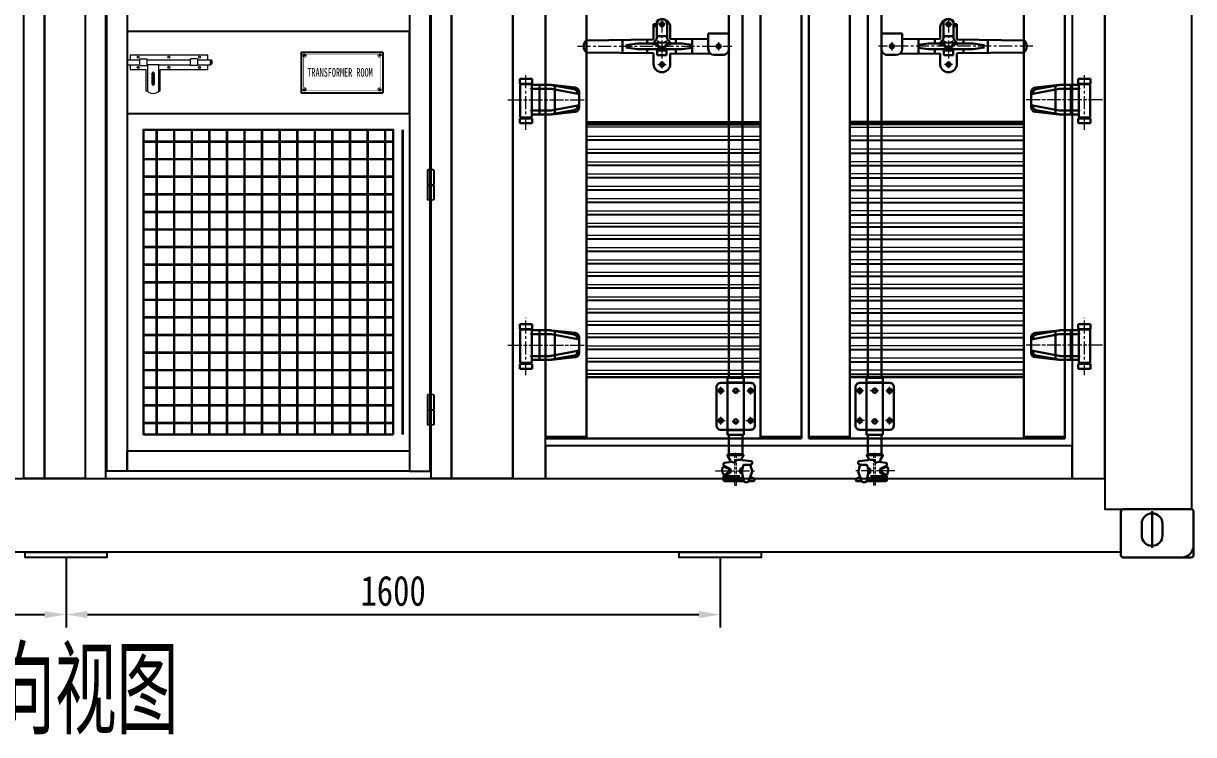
# Model space of a CAD drawing. Header units: millimetres. Extents: x 0 to 87554, y -20854 to 20404.
# Drawn here: x 10205 to 13067, y 13084 to 14823 of the extents above; entities that cross this region are included whole.
import ezdxf

# ---------------------------------------------------------------- set-up
doc = ezdxf.new("R2010")
doc.units = ezdxf.units.MM
for name, pattern in [('CENTER', [50.8, 31.75, -6.35, 6.35, -6.35]), ('G', [2, 1.25, -0.25, 0.25, -0.25]), ('HIDDEN', [9.525, 6.35, -3.175])]:
    doc.linetypes.add(name, pattern=pattern)
doc.layers.get('0').update_dxf_attribs({"lineweight": 15})
doc.layers.get('Defpoints').update_dxf_attribs({"lineweight": 15})
for name, color, linetype in [('01', 7, 'Continuous'), ('02___PRT_ALL_AXES', 7, 'Continuous'), ('03C', 3, 'Continuous'), ('05', 4, 'G'), ('08', 1, 'Continuous')]:
    doc.layers.add(name, color=color, linetype=linetype)
for name, color, linetype, lineweight in [('AM_0', 7, 'Continuous', 30), ('AM_3', 6, 'HIDDEN', 15), ('AM_5', 3, 'Continuous', 15), ('AM_7', 4, 'CENTER', 15), ('THICK', 7, 'Continuous', 0), ('主体经', 7, 'Continuous', 60)]:
    doc.layers.add(name, color=color, linetype=linetype, lineweight=lineweight)
doc.styles.add('FSDBHZ', font='TXT.SHX', dxfattribs={"width": 0.707, "bigfont": 'HZFS.SHX'})
doc.styles.add('GB', font='gbenor.shx', dxfattribs={"bigfont": 'gbcbig.shx'})
doc.styles.add('仿宋', font='', dxfattribs={"width": 0.8})
doc.styles.get('仿宋').set_extended_font_data('仿宋_gb2312')
doc.dimstyles.new('12倍', dxfattribs={"dimscale": 21, "dimtxt": 3.5, "dimasz": 2.5, "dimexe": 1.5, "dimexo": 0, "dimgap": 1, "dimtad": 1, "dimtoh": 1, "dimdsep": 46, "dimtxsty": '仿宋', "dimcen": 2.5, "dimdle": 5, "dimclrd": 4, "dimclre": 4, "dimclrt": 3, "dimadec": 0, "dimazin": 0, "dimtfac": 1, "dimtmove": 0, "dimatfit": 3, "dimfxl": 1, "dimtolj": 1, "dimarcsym": 0})

# ---------------------------------------------------------------- blocks, each defined once
blk = doc.blocks.new('YU56UI67U56Y54TG')
at = {"layer": '01'}
for p, q in [((14504.3, -10294.9), (14704.3, -10294.9)), ((14504.3, -10294.9), (14504.3, -10394.9)), ((14704.3, -10294.9), (14704.3, -10394.9)), ((14504.3, -10394.9), (14704.3, -10394.9))]:
    blk.add_line(p, q, dxfattribs=at)
at = {"layer": '01', "const_width": 1.5}
for points in [[(14510.3, -10308.4, 0.414214), (14517.8, -10300.9, 0.414214)], [(14690.8, -10300.9, 0.414214), (14698.3, -10308.4, 0.414214)], [(14517.8, -10388.9, 0.414214), (14510.3, -10381.4, 0.414214)], [(14698.3, -10381.4, 0.414214), (14690.8, -10388.9, 0.414214)]]:
    blk.add_lwpolyline(points, format="xyb", dxfattribs=at)
for points in [[(14517, -10300.9), (14691.5, -10300.9)], [(14510.3, -10307.6), (14510.3, -10382.1)], [(14698.3, -10307.6), (14698.3, -10382.1)], [(14517.1, -10388.9), (14691.4, -10388.9)]]:
    blk.add_lwpolyline(points, dxfattribs=at)
at = {"layer": '01'}
for centre in [(14511.8, -10302.4), (14696.8, -10302.4), (14511.8, -10387.4), (14696.8, -10387.4)]:
    blk.add_circle(centre, 1.65, dxfattribs=at)
at = {"layer": '03C', "color": 1}
blk.add_line((14509.5, -10305.2), (14508.6, -10306.3), dxfattribs=at)
at = {"layer": '05'}
for p, q in [((14515.4, -10302.4), (14508.1, -10302.4)), ((14511.8, -10299.4), (14511.8, -10305.4)), ((14700.4, -10302.4), (14693.1, -10302.4)), ((14696.8, -10299.4), (14696.8, -10305.4)), ((14515.4, -10387.4), (14508.1, -10387.4)), ((14511.8, -10384.4), (14511.8, -10390.4)), ((14700.4, -10387.4), (14693.1, -10387.4)), ((14696.8, -10384.4), (14696.8, -10390.4))]:
    blk.add_line(p, q, dxfattribs=at)
at = {"layer": '08', "color": 1, "insert": (14519.3, -10344.9), "char_height": 21, "attachment_point": 4, "style": 'FSDBHZ'}
blk.add_mtext('{\\fSimHei|b0|i0|c134|p49;\\W0.7;TRANSFORMER ROOM}', dxfattribs=at)
blk = doc.blocks.new('A$C17965E73')
at = {"color": 7, "linetype": 'Continuous'}
for p, q in [((-7, 37.5), (-8, 36.5)), ((-8, 36.5), (8, 36.5)), ((-8, 1), (-8, 36.5)), ((-7, 37.5), (7, 37.5)), ((7, 37.5), (8, 36.5)), ((8, 1), (-8, 1)), ((-8, 1), (-7, 0)), ((-7, 0), (-8, -1)), ((-7, 0), (7, 0)), ((8, 1), (7, 0)), ((7, 0), (8, -1)), ((8, -1), (-8, -1)), ((-8, -36.5), (-8, -1)), ((-8, -36.5), (8, -36.5)), ((-7, -37.5), (-8, -36.5)), ((-7, -37.5), (7, -37.5)), ((7, -37.5), (8, -36.5))]:
    blk.add_line(p, q, dxfattribs=at)
at = {"layer": '02___PRT_ALL_AXES', "color": 7, "linetype": 'Continuous'}
for p, q in [((-8, 36.5), (-8, 1)), ((8, 36.5), (8, 1)), ((-8, -1), (-8, -36.5)), ((8, -1), (8, -36.5))]:
    blk.add_line(p, q, dxfattribs=at)
blk = doc.blocks.new('*D137')
at = {"color": 4, "linetype": 'Continuous', "lineweight": -2, "transparency": 16777216}
for p, q in [((8709.4, 13516.9), (8709.4, 13345.8)), ((10309.4, 13516.9), (10309.4, 13345.8)), ((8761.9, 13377.3), (10256.9, 13377.3))]:
    blk.add_line(p, q, dxfattribs=at)
at = {"color": 4, "lineweight": -3, "transparency": 16777216}
for points in [[(8761.9, 13386), (8761.9, 13368.5), (8709.4, 13377.3)], [(10256.9, 13386), (10256.9, 13368.5), (10309.4, 13377.3)]]:
    blk.add_solid(points, dxfattribs=at)
at = {"layer": 'Defpoints', "color": 0, "lineweight": -3, "transparency": 16777216}
for p in [(8709.4, 13516.9), (10309.4, 13516.9), (10309.4, 13377.3)]:
    blk.add_point(p, dxfattribs=at)
at = {"color": 3, "lineweight": -3, "transparency": 16777216, "insert": (9509.4, 13435), "char_height": 73.5, "attachment_point": 5, "style": '仿宋'}
blk.add_mtext('\\A1;1600', dxfattribs=at)
blk = doc.blocks.new('*D138')
at = {"color": 4, "linetype": 'Continuous', "lineweight": -2, "transparency": 16777216}
for p, q in [((10309.4, 13516.9), (10309.4, 13345.8)), ((11909.4, 13516.9), (11909.4, 13345.8)), ((10361.9, 13377.3), (11856.9, 13377.3))]:
    blk.add_line(p, q, dxfattribs=at)
at = {"color": 4, "lineweight": -3, "transparency": 16777216}
for points in [[(10361.9, 13386), (10361.9, 13368.5), (10309.4, 13377.3)], [(11856.9, 13386), (11856.9, 13368.5), (11909.4, 13377.3)]]:
    blk.add_solid(points, dxfattribs=at)
at = {"layer": 'Defpoints', "color": 0, "lineweight": -3, "transparency": 16777216}
for p in [(10309.4, 13516.9), (11909.4, 13516.9), (11909.4, 13377.3)]:
    blk.add_point(p, dxfattribs=at)
at = {"color": 3, "lineweight": -3, "transparency": 16777216, "insert": (11109.4, 13435), "char_height": 73.5, "attachment_point": 5, "style": '仿宋'}
blk.add_mtext('\\A1;1600', dxfattribs=at)
blk = doc.blocks.new('A$Ce09861e0')
at = {"layer": 'AM_0'}
for p, q in [((29.1, 124.3), (59.1, 124.3)), ((29.1, 124.3), (29.1, 112.3)), ((59.1, 124.3), (59.1, 112.3)), ((29.1, 112.3), (59.1, 112.3)), ((29.1, 111.3), (59.1, 111.3)), ((30.1, 110.3), (30.1, 31.3)), ((56.8, 100.3), (102.7, 100.3)), ((58.1, 110.3), (58.1, 31.3)), ((58.2, 48.2), (58.2, 99)), ((59.6, 109.6), (104.3, 109.6)), ((77.6, 38.1), (77.6, 109.2)), ((170.7, 88), (106.1, 100)), ((164.2, 103.3), (106.2, 109.5)), ((162.3, 99), (106.9, 109.3)), ((114.5, 39.5), (114.5, 107.5)), ((169.9, 88.2), (169.9, 89.9)), ((174.5, 55.3), (174.5, 91.8)), ((170.7, 59.1), (106.1, 47.1)), ((169.9, 57.2), (169.9, 59)), ((29.1, 30.3), (59.1, 30.3)), ((29.1, 29.3), (59.1, 29.3)), ((56.8, 46.8), (102.7, 46.8)), ((59.6, 37.6), (103.6, 37.6)), ((164.2, 43.9), (106.2, 37.7)), ((162.3, 48.2), (106.9, 37.9)), ((29.1, 27.8), (59.1, 27.8)), ((29.1, 15.8), (29.1, 27.8)), ((29.1, 15.8), (59.1, 15.8)), ((59.1, 15.8), (59.1, 27.8))]:
    blk.add_line(p, q, dxfattribs=at)
for centre, radius, start, end in [((31.1, 110.3), 1, 90, 180), ((56.8, 99), 1.38, 90, 180), ((57.1, 110.3), 1, 0, 90), ((59.6, 111), 1.38, 180, 270), ((59.6, 99), 1.38, 90, 180), ((102.7, 81.9), 18.5, 79.4792, 90), ((103.6, 91.1), 18.5, 79.4792, 90), ((104.3, 91.1), 18.5, 83.9115, 90), ((160.7, 89.9), 9.23, 0, 79.4792), ((163, 91.8), 11.5, 0, 83.9115), ((169.9, 83.5), 4.62, 0, 79.4792), ((160.7, 57.2), 9.23, 280.5208, 0), ((169.9, 63.7), 4.62, 280.5208, 0), ((31.1, 31.3), 1, 180, 270), ((56.8, 48.2), 1.38, 180, 270), ((57.1, 31.3), 1, 270, 0), ((59.6, 48.2), 1.38, 180, 270), ((59.6, 36.2), 1.38, 90, 180), ((102.7, 65.3), 18.5, 270, 280.5208), ((103.6, 56), 18.5, 270, 280.5208), ((104.3, 56), 18.5, 270, 276.0885), ((163, 55.3), 11.5, 276.0885, 0)]:
    blk.add_arc(centre, radius, start, end, dxfattribs=at)
at = {"layer": 'AM_7'}
for p, q in [((44.1, 0), (44.1, 140.2)), ((0, 73.6), (189.4, 73.6)), ((2.3, 73.6), (191.7, 73.6))]:
    blk.add_line(p, q, dxfattribs=at)
blk = doc.blocks.new('d5y77ju')
at = {"color": 7, "linetype": 'Continuous'}
for p, q in [((361.6, -1013.7), (-64.4, -1013.7)), ((579.6, -1013.7), (1005.6, -1013.7)), ((-64.4, -1035.7), (361.6, -1035.7)), ((361.6, -1044.4), (-64.4, -1044.4)), ((361.6, -1046), (-64.4, -1046)), ((1005.6, -1035.7), (579.6, -1035.7)), ((579.6, -1044.4), (1005.6, -1044.4)), ((579.6, -1046), (1005.6, -1046)), ((-64.4, -1067.2), (361.6, -1067.2)), ((361.6, -1076), (-64.4, -1076)), ((361.6, -1077.5), (-64.4, -1077.5)), ((1005.6, -1067.2), (579.6, -1067.2)), ((579.6, -1076), (1005.6, -1076)), ((579.6, -1077.5), (1005.6, -1077.5)), ((-64.4, -1098), (361.6, -1098)), ((361.6, -1106.7), (-64.4, -1106.7)), ((361.6, -1108.3), (-64.4, -1108.3)), ((1005.6, -1098), (579.6, -1098)), ((579.6, -1106.7), (1005.6, -1106.7)), ((579.6, -1108.3), (1005.6, -1108.3)), ((-64.4, -1128), (361.6, -1128)), ((361.6, -1136.7), (-64.4, -1136.7)), ((361.6, -1138.3), (-64.4, -1138.3)), ((1005.6, -1128), (579.6, -1128)), ((579.6, -1136.7), (1005.6, -1136.7)), ((579.6, -1138.3), (1005.6, -1138.3)), ((-64.4, -1158), (361.6, -1158)), ((361.6, -1166.7), (-64.4, -1166.7)), ((361.6, -1168.3), (-64.4, -1168.3)), ((1005.6, -1158), (579.6, -1158)), ((579.6, -1166.7), (1005.6, -1166.7)), ((579.6, -1168.3), (1005.6, -1168.3)), ((-64.4, -1188), (361.6, -1188)), ((361.6, -1196.7), (-64.4, -1196.7)), ((361.6, -1198.3), (-64.4, -1198.3)), ((1005.6, -1188), (579.6, -1188)), ((579.6, -1196.7), (1005.6, -1196.7)), ((579.6, -1198.3), (1005.6, -1198.3)), ((-64.4, -1218), (361.6, -1218)), ((361.6, -1226.7), (-64.4, -1226.7)), ((361.6, -1228.3), (-64.4, -1228.3)), ((1005.6, -1218), (579.6, -1218)), ((579.6, -1226.7), (1005.6, -1226.7)), ((579.6, -1228.3), (1005.6, -1228.3)), ((-64.4, -1248), (361.6, -1248)), ((361.6, -1256.7), (-64.4, -1256.7)), ((361.6, -1258.3), (-64.4, -1258.3)), ((1005.6, -1248), (579.6, -1248)), ((579.6, -1256.7), (1005.6, -1256.7)), ((579.6, -1258.3), (1005.6, -1258.3)), ((-64.4, -1278), (361.6, -1278)), ((361.6, -1286.7), (-64.4, -1286.7)), ((1005.6, -1278), (579.6, -1278)), ((579.6, -1286.7), (1005.6, -1286.7)), ((361.6, -1288.3), (-64.4, -1288.3)), ((-64.4, -1308), (361.6, -1308)), ((579.6, -1288.3), (1005.6, -1288.3)), ((1005.6, -1308), (579.6, -1308)), ((361.6, -1316.7), (-64.4, -1316.7)), ((361.6, -1318.3), (-64.4, -1318.3)), ((-64.4, -1338), (361.6, -1338)), ((579.6, -1316.7), (1005.6, -1316.7)), ((579.6, -1318.3), (1005.6, -1318.3)), ((1005.6, -1338), (579.6, -1338)), ((361.6, -1346.7), (-64.4, -1346.7)), ((361.6, -1348.3), (-64.4, -1348.3)), ((-64.4, -1368), (361.6, -1368)), ((579.6, -1346.7), (1005.6, -1346.7)), ((579.6, -1348.3), (1005.6, -1348.3)), ((1005.6, -1368), (579.6, -1368)), ((361.6, -1376.7), (-64.4, -1376.7)), ((361.6, -1378.3), (-64.4, -1378.3)), ((-64.4, -1398), (361.6, -1398)), ((579.6, -1376.7), (1005.6, -1376.7)), ((579.6, -1378.3), (1005.6, -1378.3)), ((1005.6, -1398), (579.6, -1398)), ((361.6, -1406.7), (-64.4, -1406.7)), ((361.6, -1408.3), (-64.4, -1408.3)), ((-64.4, -1428), (361.6, -1428)), ((579.6, -1406.7), (1005.6, -1406.7)), ((579.6, -1408.3), (1005.6, -1408.3)), ((1005.6, -1428), (579.6, -1428)), ((361.6, -1436.7), (-64.4, -1436.7)), ((361.6, -1438.3), (-64.4, -1438.3)), ((-64.4, -1458), (361.6, -1458)), ((579.6, -1436.7), (1005.6, -1436.7)), ((579.6, -1438.3), (1005.6, -1438.3)), ((1005.6, -1458), (579.6, -1458)), ((361.6, -1466.7), (-64.4, -1466.7)), ((361.6, -1468.3), (-64.4, -1468.3)), ((-64.4, -1488), (361.6, -1488)), ((579.6, -1466.7), (1005.6, -1466.7)), ((579.6, -1468.3), (1005.6, -1468.3)), ((1005.6, -1488), (579.6, -1488)), ((361.6, -1496.7), (-64.4, -1496.7)), ((361.6, -1498.3), (-64.4, -1498.3)), ((579.6, -1496.7), (1005.6, -1496.7)), ((579.6, -1498.3), (1005.6, -1498.3)), ((-64.4, -1518), (361.6, -1518)), ((361.6, -1526.7), (-64.4, -1526.7)), ((361.6, -1528.3), (-64.4, -1528.3)), ((1005.6, -1518), (579.6, -1518)), ((579.6, -1526.7), (1005.6, -1526.7)), ((579.6, -1528.3), (1005.6, -1528.3)), ((-64.4, -1548), (361.6, -1548)), ((361.6, -1556.7), (-64.4, -1556.7)), ((361.6, -1558.3), (-64.4, -1558.3)), ((1005.6, -1548), (579.6, -1548)), ((579.6, -1556.7), (1005.6, -1556.7)), ((579.6, -1558.3), (1005.6, -1558.3)), ((-64.4, -1578), (361.6, -1578)), ((361.6, -1586.7), (-64.4, -1586.7)), ((361.6, -1588.3), (-64.4, -1588.3)), ((1005.6, -1578), (579.6, -1578)), ((579.6, -1586.7), (1005.6, -1586.7)), ((579.6, -1588.3), (1005.6, -1588.3)), ((-64.4, -1608), (361.6, -1608)), ((361.6, -1616.7), (-64.4, -1616.7)), ((361.6, -1618.3), (-64.4, -1618.3)), ((1005.6, -1608), (579.6, -1608)), ((579.6, -1616.7), (1005.6, -1616.7)), ((579.6, -1618.3), (1005.6, -1618.3))]:
    blk.add_line(p, q, dxfattribs=at)
at = {"layer": 'AM_0'}
for p, q in [((99.7, -761.5), (99.7, -799)), ((99.7, -761.5), (107.7, -761.5)), ((99.7, -766.5), (107.7, -766.5)), ((107.7, -753.6), (107.7, -797.7)), ((132.7, -758.3), (132.7, -797.7)), ((140.7, -766.3), (140.7, -798.4)), ((800.5, -766.3), (800.5, -798.4)), ((808.5, -758.3), (808.5, -797.7)), ((833.5, -753.6), (833.5, -797.7)), ((841.5, -761.5), (833.5, -761.5)), ((841.5, -766.5), (833.5, -766.5)), ((841.5, -761.5), (841.5, -799)), ((-64.5, -801.2), (99.7, -799)), ((23.8, -800.8), (23.8, -830.8)), ((83.8, -800.8), (83.8, -809)), ((107.7, -797.7), (97.1, -810.8)), ((108.8, -790.8), (131.6, -790.8)), ((132.7, -797.7), (143.2, -810.8)), ((140.7, -798.4), (233.3, -797.2)), ((153.8, -800.8), (153.8, -809)), ((193.8, -800.8), (193.8, -830.8)), ((233.3, -784.8), (284.3, -784.8)), ((233.3, -784.8), (233.3, -821.8)), ((707.9, -784.8), (656.9, -784.8)), ((707.9, -784.8), (707.9, -821.8)), ((800.5, -798.4), (707.9, -797.2)), ((747.4, -800.8), (747.4, -830.8)), ((787.4, -800.8), (787.4, -809)), ((808.5, -797.7), (798, -810.8)), ((832.4, -790.8), (809.6, -790.8)), ((833.5, -797.7), (844.1, -810.8)), ((1005.7, -801.2), (841.5, -799)), ((857.4, -800.8), (857.4, -809)), ((917.4, -800.8), (917.4, -830.8)), ((60.1, -809), (31.7, -812.6)), ((60.1, -822.6), (31.7, -819)), ((60.1, -809), (107.7, -809)), ((60.1, -822.6), (108.8, -822.6)), ((83.8, -822.6), (83.8, -830.8)), ((108.8, -820.8), (131.6, -820.8)), ((108.8, -820.8), (108.8, -837.1)), ((108.8, -825.8), (131.6, -825.8)), ((131.6, -820.8), (131.6, -837.1)), ((131.6, -822.6), (169.7, -822.6)), ((132.7, -809), (169.7, -809)), ((153.8, -822.6), (153.8, -830.8)), ((169.7, -809), (193.6, -811.8)), ((169.7, -822.6), (193.6, -819.8)), ((771.5, -809), (747.6, -811.8)), ((771.5, -822.6), (747.6, -819.8)), ((808.5, -809), (771.5, -809)), ((809.6, -822.6), (771.5, -822.6)), ((787.4, -822.6), (787.4, -830.8)), ((832.4, -820.8), (809.6, -820.8)), ((809.6, -820.8), (809.6, -837.1)), ((832.4, -825.8), (809.6, -825.8)), ((832.4, -820.8), (832.4, -837.1)), ((881.1, -822.6), (832.4, -822.6)), ((881.1, -809), (833.5, -809)), ((857.4, -822.6), (857.4, -830.8)), ((881.1, -809), (909.5, -812.6)), ((881.1, -822.6), (909.5, -819)), ((-64.5, -830.8), (99.7, -832.6)), ((99.7, -858.7), (99.7, -832.6)), ((108.8, -837.1), (131.6, -837.1)), ((140.7, -858.7), (140.7, -833.1)), ((140.7, -833.1), (239.8, -834.2)), ((248.3, -836.8), (269.3, -836.8)), ((692.9, -836.8), (671.9, -836.8)), ((800.5, -833.1), (701.4, -834.2)), ((800.5, -858.7), (800.5, -833.1)), ((832.4, -837.1), (809.6, -837.1)), ((1005.7, -830.8), (841.5, -832.6)), ((841.5, -858.7), (841.5, -832.6)), ((280.6, -1626.5), (320.6, -1626.5)), ((280.6, -1637.5), (280.6, -1626.5)), ((320.6, -1637.5), (320.6, -1626.5)), ((660.6, -1626.5), (620.6, -1626.5)), ((620.6, -1637.5), (620.6, -1626.5)), ((660.6, -1637.5), (660.6, -1626.5)), ((253.6, -1743.3), (253.6, -1649)), ((263.6, -1639), (337.6, -1639)), ((280.6, -1637.5), (320.6, -1637.5)), ((280.6, -1753.3), (280.6, -1639)), ((283.6, -1639), (283.6, -1637.5)), ((317.6, -1639), (317.6, -1637.5)), ((320.6, -1753.3), (320.6, -1639)), ((347.6, -1743.3), (347.6, -1649)), ((593.6, -1743.3), (593.6, -1649)), ((677.6, -1639), (603.6, -1639)), ((660.6, -1637.5), (620.6, -1637.5)), ((620.6, -1753.3), (620.6, -1639)), ((623.6, -1639), (623.6, -1637.5)), ((657.6, -1639), (657.6, -1637.5)), ((660.6, -1753.3), (660.6, -1639)), ((687.6, -1743.3), (687.6, -1649)), ((263.6, -1753.3), (337.6, -1753.3)), ((280.6, -1754.8), (320.6, -1754.8)), ((280.6, -1765.8), (280.6, -1754.8)), ((280.6, -1765.8), (320.6, -1765.8)), ((283.6, -1754.8), (283.6, -1753.3)), ((283.6, -1812.8), (283.6, -1765.8)), ((317.6, -1754.8), (317.6, -1753.3)), ((317.6, -1812.8), (317.6, -1765.8)), ((320.6, -1765.8), (320.6, -1754.8)), ((677.6, -1753.3), (603.6, -1753.3)), ((660.6, -1754.8), (620.6, -1754.8)), ((620.6, -1765.8), (620.6, -1754.8)), ((660.6, -1765.8), (620.6, -1765.8)), ((623.6, -1754.8), (623.6, -1753.3)), ((623.6, -1812.8), (623.6, -1765.8)), ((657.6, -1754.8), (657.6, -1753.3)), ((657.6, -1812.8), (657.6, -1765.8)), ((660.6, -1765.8), (660.6, -1754.8)), ((287.2, -1827.9), (281.2, -1818.3)), ((284.5, -1812.8), (282.2, -1814.2)), ((283.5, -1812.8), (317.5, -1812.8)), ((283.8, -1815.8), (317.2, -1815.8)), ((296.8, -1833.7), (289.5, -1831.8)), ((300.5, -1830.8), (300.5, -1829.8)), ((303.5, -1826.8), (312.8, -1826.8)), ((319.1, -1818.5), (315.4, -1822.5)), ((318.4, -1813.9), (316.5, -1812.8)), ((338.4, -1830.4), (317.2, -1827.5)), ((602.7, -1830.4), (624, -1827.5)), ((622.1, -1818.5), (625.8, -1822.5)), ((622.8, -1813.9), (624.6, -1812.8)), ((657.6, -1812.8), (623.6, -1812.8)), ((657.4, -1815.8), (624, -1815.8)), ((637.6, -1826.8), (628.4, -1826.8)), ((640.6, -1830.8), (640.6, -1829.8)), ((644.4, -1833.7), (651.6, -1831.8)), ((654, -1827.9), (660, -1818.3)), ((656.6, -1812.8), (659, -1814.2)), ((269.5, -1861.2), (267.4, -1851)), ((267.6, -1849.6), (269.4, -1844.8)), ((270.5, -1838.9), (270.5, -1837.3)), ((271.3, -1844), (282.3, -1847.9)), ((285.8, -1847.9), (272.3, -1841.6)), ((285.8, -1859.6), (272.3, -1865.9)), ((285.1, -1832.5), (273.1, -1834.4)), ((273.9, -1863.3), (283.1, -1858.1)), ((284.7, -1850.9), (284.7, -1855.7)), ((287.5, -1850.7), (287.5, -1856.9)), ((311.5, -1856.8), (311.5, -1850.8)), ((317.8, -1846.2), (313.4, -1848)), ((313.4, -1859.5), (317, -1861)), ((318.6, -1841.3), (316.7, -1852.6)), ((320.6, -1879.3), (316.8, -1859.9)), ((321.6, -1838.8), (333.8, -1838.8)), ((340.4, -1857.8), (331.8, -1879.9)), ((339.2, -1837.5), (336.1, -1838.8)), ((336.7, -1840.9), (340.6, -1854.6)), ((341, -1834.7), (341, -1833.4)), ((600.1, -1834.7), (600.1, -1833.4)), ((604.5, -1840.9), (600.6, -1854.6)), ((600.8, -1857.8), (609.4, -1879.9)), ((602, -1837.5), (605.1, -1838.8)), ((619.6, -1838.8), (607.4, -1838.8)), ((620.6, -1879.3), (624.4, -1859.9)), ((622.6, -1841.3), (624.5, -1852.6)), ((623.4, -1846.2), (627.8, -1848)), ((627.8, -1859.5), (624.2, -1861)), ((629.6, -1856.8), (629.6, -1850.8)), ((653.6, -1850.7), (653.6, -1856.9)), ((655.4, -1847.9), (668.9, -1841.6)), ((655.4, -1859.6), (668.9, -1865.9)), ((656.1, -1832.5), (668.1, -1834.4)), ((656.5, -1850.9), (656.5, -1855.7)), ((667.3, -1863.3), (658, -1858.1)), ((669.9, -1844), (658.9, -1847.9)), ((670.6, -1838.9), (670.6, -1837.3)), ((671.7, -1861.2), (673.8, -1851)), ((673.6, -1849.6), (671.8, -1844.8)), ((270.5, -1876.2), (270.5, -1868.7)), ((276.2, -1870.7), (271.8, -1867.9)), ((276.5, -1875.6), (272.4, -1877.7)), ((272.6, -1867.3), (310.5, -1867.3)), ((273.1, -1879.2), (320.5, -1879.2)), ((277.7, -1870.5), (302.6, -1870.5)), ((277.7, -1876), (302.6, -1876)), ((304.3, -1876), (310.1, -1877.9)), ((304.5, -1870.5), (310.9, -1868.4)), ((323.5, -1881.8), (329, -1881.8)), ((332.1, -1879.2), (343.5, -1879.2)), ((336.1, -1868.9), (344.7, -1872.4)), ((346.5, -1876.2), (346.5, -1875.2)), ((594.6, -1876.2), (594.6, -1875.2)), ((605.1, -1868.9), (596.5, -1872.4)), ((609.1, -1879.2), (597.6, -1879.2)), ((617.7, -1881.8), (612.2, -1881.8)), ((668.1, -1879.2), (620.7, -1879.2)), ((636.7, -1870.5), (630.3, -1868.4)), ((668.6, -1867.3), (630.7, -1867.3)), ((636.9, -1876), (631.1, -1877.9)), ((663.5, -1870.5), (638.6, -1870.5)), ((663.5, -1876), (638.6, -1876)), ((664.7, -1875.6), (668.8, -1877.7)), ((664.9, -1870.7), (669.4, -1867.9)), ((670.6, -1876.2), (670.6, -1868.7))]:
    blk.add_line(p, q, dxfattribs=at)
for points in [[(-64.4, -1770.8), (-164.4, -1770.8), (-164.4, 548.2), (-64.4, 548.2)], [(461.6, -1770.8), (361.6, -1770.8), (361.6, 548.2), (461.6, 548.2)], [(479.6, -1770.8), (579.6, -1770.8), (579.6, 548.2), (479.6, 548.2)], [(1005.6, -1770.8), (1105.6, -1770.8), (1105.6, 548.2), (1005.6, 548.2)], [(283.6, 411.6), (317.6, 411.6), (317.6, -1626.5), (283.6, -1626.5)], [(657.6, 411.6), (623.6, 411.6), (623.6, -1626.5), (657.6, -1626.5)], [(361.6, -1624.8), (-64.4, -1624.8), (-64.4, -1774.8), (361.6, -1774.8)], [(579.6, -1624.8), (1005.6, -1624.8), (1005.6, -1774.8), (579.6, -1774.8)], [(-64.4, -1774.8), (-164.4, -1774.8), (-164.4, -1770.8), (-64.4, -1770.8)], [(461.6, -1774.8), (361.6, -1774.8), (361.6, -1770.8), (461.6, -1770.8)], [(461.6, -1774.8), (361.6, -1774.8), (361.6, -1770.8), (461.6, -1770.8)], [(479.6, -1774.8), (579.6, -1774.8), (579.6, -1770.8), (479.6, -1770.8)], [(479.6, -1774.8), (579.6, -1774.8), (579.6, -1770.8), (479.6, -1770.8)], [(1005.6, -1774.8), (1105.6, -1774.8), (1105.6, -1770.8), (1005.6, -1770.8)]]:
    blk.add_lwpolyline(points, close=True, dxfattribs=at)
for centre, radius in [((120.2, -761.8), 5), ((821, -761.8), 5), ((258.8, -815.8), 5), ((682.4, -815.8), 5), ((120.2, -860.2), 5), ((821, -860.2), 5), ((264.1, -1658), 5.25), ((300.6, -1658), 5.25), ((337.1, -1658), 5.25), ((604.1, -1658), 5.25), ((640.6, -1658), 5.25), ((677.1, -1658), 5.25), ((264.1, -1731), 5.25), ((300.6, -1733), 5.25), ((337.1, -1731), 5.25), ((604.1, -1731), 5.25), ((640.6, -1733), 5.25), ((677.1, -1731), 5.25)]:
    blk.add_circle(centre, radius, dxfattribs=at)
for centre, radius, start, end in [((120.2, -769.8), 20.5, 0, 127.572), ((120.2, -761.8), 12.5, 0, 180.0002), ((821, -769.8), 20.5, 52.428, 180), ((821, -761.8), 12.5, 359.9998, 180), ((-51.2, -815.8), 20, 131.4097, 228.5903), ((992.4, -815.8), 20, 311.4097, 48.5903), ((100.6, -821.6), 11.3, 51.1652, 107.8126), ((103.1, -818.4), 11.3, 51.1652, 107.8126), ((120.2, -799.7), 18.1, 226.3971, 313.6028), ((120.4, -785.8), 21.3, 235.6246, 304.3754), ((117.5, -811.3), 7.51, 166.6999, 205.6632), ((122.8, -811.3), 7.51, 334.3368, 13.3001), ((137.2, -818.4), 11.3, 72.1874, 128.8348), ((139.7, -821.6), 11.3, 72.1874, 128.8348), ((248.3, -821.8), 15, 180.0001, 270), ((269.3, -821.8), 15, 269.9999, 0), ((671.9, -821.8), 15, 180, 270.0001), ((692.9, -821.8), 15, 270, 359.9999), ((801.5, -821.6), 11.3, 51.1652, 107.8126), ((804, -818.4), 11.3, 51.1652, 107.8126), ((821, -799.7), 18.1, 226.3972, 313.6029), ((820.8, -785.8), 21.3, 235.6246, 304.3754), ((818.4, -811.3), 7.51, 166.6999, 205.6632), ((823.7, -811.3), 7.51, 334.3368, 13.3001), ((838.1, -818.4), 11.3, 72.1874, 128.8348), ((840.6, -821.6), 11.3, 72.1874, 128.8348), ((120.2, -858.7), 20.5, 180.0001, 0), ((821, -858.7), 20.5, 180, 359.9999), ((263.6, -1649), 10, 90, 180.0002), ((337.6, -1649), 10, 0, 90.0001), ((603.6, -1649), 10, 89.9999, 180), ((677.6, -1649), 10, 359.9998, 90), ((263.6, -1743.3), 10, 180.0001, 269.9999), ((337.6, -1743.3), 10, 269.9998, 0), ((603.6, -1743.3), 10, 180, 270.0002), ((677.6, -1743.3), 10, 270.0001, 359.9999), ((283.7, -1816.8), 3, 121.1987, 211.8863), ((284.6, -1829.5), 3, 278.9726, 31.8864), ((297.5, -1830.8), 3, 254.7448, 0), ((303.5, -1829.8), 3, 90.0001, 179.9999), ((317.6, -1824.6), 3, 137.8582, 262.2781), ((316.8, -1816.4), 3, 317.8583, 58.8012), ((338, -1833.4), 3, 0, 82.2783), ((603.1, -1833.4), 3, 97.7217, 180), ((624.4, -1816.4), 3, 121.1988, 222.1417), ((623.6, -1824.6), 3, 277.7219, 42.1418), ((637.6, -1829.8), 3, 0.0001, 89.9999), ((643.6, -1830.8), 3, 180, 285.2552), ((656.6, -1829.5), 3, 148.1136, 261.0274), ((657.4, -1816.8), 3, 328.1137, 58.8013), ((269.9, -1850.5), 2.5, 158.7177, 191.551), ((270.8, -1845.4), 1.5, 70.3454, 158.7177), ((273.5, -1837.3), 3, 98.9725, 179.9999), ((273.5, -1838.9), 3, 179.9998, 244.7987), ((281.4, -1851), 3.3, 2.233, 74.4808), ((281.7, -1855.5), 3, 298.3931, 356.367), ((284.5, -1850.7), 3, 0, 64.799), ((284.5, -1856.9), 3, 295.2012, 0), ((314.5, -1850.8), 3, 112.1356, 179.9999), ((314.5, -1856.8), 3, 179.9998, 247.6361), ((336.4, -1856), 20, 170.2726, 191.0936), ((321.6, -1841.8), 3, 90.0001, 170.2724), ((333.8, -1841.8), 3, 15.9456, 90.0001), ((338, -1834.7), 3, 292.1353, 0), ((335.8, -1856), 5, 338.5869, 15.9455), ((603.1, -1834.7), 3, 180, 247.8647), ((605.4, -1856), 5, 164.0545, 201.4131), ((607.4, -1841.8), 3, 89.9999, 164.0544), ((619.6, -1841.8), 3, 9.7276, 89.9999), ((604.8, -1856), 20, 348.9064, 9.7274), ((626.6, -1850.8), 3, 0.0001, 67.8644), ((626.6, -1856.8), 3, 292.3639, 0.0002), ((656.6, -1850.7), 3, 115.201, 180), ((656.6, -1856.9), 3, 180, 244.7988), ((659.8, -1851), 3.3, 105.5192, 177.767), ((659.5, -1855.5), 3, 183.633, 241.6069), ((667.6, -1837.3), 3, 0.0001, 81.0275), ((667.6, -1838.9), 3, 295.2013, 0.0002), ((670.4, -1845.4), 1.5, 21.2823, 109.6546), ((671.3, -1850.5), 2.5, 348.449, 21.2823), ((272.5, -1860.6), 3, 191.5506, 298.3931), ((273.5, -1868.7), 3, 115.2012, 179.9999), ((273.5, -1876.2), 3, 179.9998, 261.0274), ((307.1, -1873), 6.8, 317.8645, 34.3422), ((323.5, -1878.8), 3, 191.0935, 269.9999), ((329, -1878.8), 3, 269.9999, 338.5871), ((343.5, -1876.2), 3, 269.9999, 0), ((343.5, -1875.2), 3, 0, 67.6365), ((597.6, -1875.2), 3, 112.3635, 180), ((597.6, -1876.2), 3, 180, 270.0001), ((612.2, -1878.8), 3, 201.4129, 270.0001), ((617.7, -1878.8), 3, 270.0001, 348.9065), ((634.1, -1873), 6.8, 145.6578, 222.1355), ((668.7, -1860.6), 3, 241.6069, 348.4494), ((667.6, -1876.2), 3, 278.9726, 0.0002), ((667.6, -1868.7), 3, 0.0001, 64.7988)]:
    blk.add_arc(centre, radius, start, end, dxfattribs=at)
for p in [(317.6, -1626.5), (623.6, -1626.5), (300.5, -1812.8), (640.6, -1812.8)]:
    blk.add_point(p, dxfattribs=at)
at = {"layer": 'AM_3'}
for p, q in [((298.6, -1888.8), (298.6, -1814)), ((302.6, -1888.8), (302.6, -1813.7)), ((638.6, -1888.8), (638.6, -1813.7)), ((642.6, -1888.8), (642.6, -1814)), ((298.6, -1888.8), (302.6, -1888.8)), ((642.6, -1888.8), (638.6, -1888.8))]:
    blk.add_line(p, q, dxfattribs=at)
at = {"layer": 'AM_7'}
for p, q in [((128.3, -761.8), (112, -761.8)), ((128.3, -761.8), (112, -761.8)), ((120.2, -750.6), (120.2, -869.4)), ((120.2, -750.6), (120.2, -869.4)), ((812.9, -761.8), (829.2, -761.8)), ((812.9, -761.8), (829.2, -761.8)), ((821, -750.6), (821, -869.4)), ((821, -750.6), (821, -869.4)), ((-86.3, -815.8), (291.5, -815.8)), ((258.8, -805.8), (258.8, -825.8)), ((258.8, -805.8), (258.8, -825.8)), ((1027.4, -815.8), (649.7, -815.8)), ((682.4, -805.8), (682.4, -825.8)), ((682.4, -805.8), (682.4, -825.8)), ((110.2, -860.2), (130.2, -860.2)), ((110.2, -860.2), (130.2, -860.2)), ((831, -860.2), (811, -860.2)), ((831, -860.2), (811, -860.2)), ((256, -1658), (273.6, -1658)), ((264.1, -1667.6), (264.1, -1648.2)), ((291.6, -1658), (311.3, -1658)), ((328.2, -1658), (345.6, -1658)), ((337.1, -1666.9), (337.1, -1648.9)), ((612.9, -1658), (595.6, -1658)), ((604.1, -1666.9), (604.1, -1648.9)), ((649.6, -1658), (629.9, -1658)), ((685.2, -1658), (667.6, -1658)), ((677.1, -1667.6), (677.1, -1648.2)), ((255.3, -1731), (274.6, -1731)), ((264.1, -1740.2), (264.1, -1721.9)), ((291.6, -1733), (309.3, -1733)), ((325.6, -1731), (347.6, -1731)), ((337.1, -1739.5), (337.1, -1722.2)), ((615.6, -1731), (593.6, -1731)), ((604.1, -1739.5), (604.1, -1722.2)), ((649.6, -1733), (631.9, -1733)), ((685.9, -1731), (666.6, -1731)), ((677.1, -1740.2), (677.1, -1721.9)), ((251.4, -1853.8), (349.2, -1853.8)), ((689.8, -1853.8), (592, -1853.8))]:
    blk.add_line(p, q, dxfattribs=at)
at = {"layer": '主体经'}
for p, q in [((-64.4, -1003.6), (361.6, -1003.6)), ((1005.6, -1003.6), (579.6, -1003.6))]:
    blk.add_line(p, q, dxfattribs=at)
at = {"layer": 'AM_5'}
for p in [(-256.5, -1019.9), (-256.5, -1619.9)]:
    blk.add_blockref('A$Ce09861e0', p, dxfattribs=at)
at = {"layer": 'AM_5', "xscale": -1}
for p in [(1197.7, -1019.9), (1197.7, -1619.9)]:
    blk.add_blockref('A$Ce09861e0', p, dxfattribs=at)

msp = doc.modelspace()

# ---------------------------------------------------------------- linework, layer by layer
at = {"color": 7, "linetype": 'Continuous'}
for p, q in [((10655.888, 14745.353), (10465.888, 14745.353)), ((10465.888, 14745.353), (10465.888, 14733.853)), ((10655.888, 14733.853), (10655.888, 14745.353)), ((10458.888, 14733.853), (10489.888, 14733.853)), ((10458.888, 14721.853), (10489.888, 14721.853)), ((10465.888, 14721.853), (10465.888, 14710.353)), ((10489.888, 14735.853), (10506.888, 14735.853)), ((10489.888, 14719.853), (10489.888, 14735.852)), ((10489.888, 14719.853), (10506.888, 14719.853)), ((10506.888, 14735.852), (10506.888, 14719.853)), ((10506.888, 14733.853), (10613.888, 14733.853)), ((10506.888, 14721.853), (10508.388, 14721.853)), ((10508.388, 14721.984), (10536.388, 14721.984)), ((10508.388, 14721.984), (10508.388, 14657.57)), ((10536.388, 14657.57), (10536.388, 14721.984)), ((10536.388, 14721.853), (10613.888, 14721.853)), ((10630.888, 14735.853), (10613.888, 14735.853)), ((10613.888, 14719.853), (10613.888, 14735.852)), ((10630.888, 14719.853), (10613.888, 14719.853)), ((10630.888, 14735.852), (10630.888, 14719.853)), ((10630.888, 14733.853), (10663.888, 14733.853)), ((10630.888, 14721.853), (10663.888, 14721.853)), ((10655.888, 14710.353), (10655.888, 14721.853)), ((10665.888, 14731.853), (10663.888, 14733.853)), ((10665.888, 14723.853), (10663.888, 14721.853)), ((10665.888, 14731.853), (10665.888, 14723.853)), ((10465.888, 14710.353), (10504.888, 14710.353)), ((10504.888, 14710.353), (10504.888, 14658.353)), ((10519.888, 14674.353), (10519.888, 14701.353)), ((10523.388, 14700.353), (10521.388, 14700.353)), ((10521.388, 14675.353), (10521.388, 14700.353)), ((10523.388, 14700.353), (10523.388, 14675.353)), ((10524.888, 14701.353), (10524.888, 14674.353)), ((10539.888, 14710.353), (10655.888, 14710.353)), ((10539.888, 14658.353), (10539.888, 14710.353)), ((10504.888, 14658.353), (10508.388, 14658.353)), ((10521.388, 14675.353), (10523.388, 14675.353)), ((10536.388, 14658.353), (10539.888, 14658.353))]:
    msp.add_line(p, q, dxfattribs=at)
at = {"lineweight": -3}
for points in [[(10206.387, 16231.853), (10256.387, 16231.853), (10256.387, 13709.853), (10206.387, 13709.853), (10206.387, 16231.853)], [(10406.388, 16231.853), (10356.388, 16231.853), (10356.388, 13709.853), (10406.388, 13709.853), (10406.388, 16231.853)], [(11202.388, 15811.142), (11252.388, 15761.142), (11252.388, 13709.853), (11202.388, 13709.853), (11202.388, 15811.142)]]:
    msp.add_lwpolyline(points, dxfattribs=at)
for points in [[(10256.387, 16231.853), (10356.387, 16231.853), (10356.387, 13709.853), (10256.387, 13709.853)], [(11402.388, 13709.853), (11482.388, 13709.853), (11482.388, 16231.853), (11402.388, 16231.853)], [(12770.387, 13709.853), (12850.387, 13709.853), (12850.387, 16231.853), (12770.387, 16231.853)], [(10408.888, 15677.853), (10458.888, 15677.853), (10458.888, 13727.853), (10408.888, 13727.853)], [(11199.888, 15677.853), (11149.888, 15677.853), (11149.888, 13727.853), (11199.888, 13727.853)], [(11149.888, 14802.853), (10458.888, 14802.853), (10458.888, 14602.853), (11149.888, 14602.853)], [(11149.888, 13727.853), (10458.888, 13727.853), (10458.888, 13777.853), (11149.888, 13777.853)], [(11482.388, 13709.853), (12770.387, 13709.853), (12770.387, 13789.853), (11482.388, 13789.853)]]:
    msp.add_lwpolyline(points, close=True, dxfattribs=at)
at = {"color": 6, "lineweight": -3}
for points in [[(10209.387, 13529.853), (10409.387, 13529.853), (10409.387, 13516.853), (10209.387, 13516.853)], [(11809.387, 13529.853), (12009.387, 13529.853), (12009.387, 13516.853), (11809.387, 13516.853)]]:
    msp.add_lwpolyline(points, close=True, dxfattribs=at)
at = {"color": 7, "linetype": 'Continuous'}
for centre in [(10485.888, 14740.353), (10560.888, 14740.353), (10635.888, 14740.353), (10485.888, 14715.353), (10560.888, 14715.353), (10635.888, 14715.353)]:
    msp.add_circle(centre, 2.5, dxfattribs=at)
for centre, radius, start, end in [((10522.388, 14701.353), 2.5, 0, 180), ((10522.388, 14671.853), 20, 225.572996, 314.427004), ((10522.388, 14674.353), 2.5, 180, 0)]:
    msp.add_arc(centre, radius, start, end, dxfattribs=at)
at = {"layer": '02___PRT_ALL_AXES', "color": 7, "linetype": 'Continuous'}
msp.add_line((10663.888, 14721.853), (10663.888, 14733.853), dxfattribs=at)
at = {"layer": 'AM_0'}
msp.add_line((12965.887, 13540.853), (12965.887, 13629.853), dxfattribs=at)
for points in [[(11252.388, 16231.853), (11402.388, 16231.853), (11402.388, 13709.853), (11252.388, 13709.853)], [(11109.888, 13817.853), (10498.888, 13817.853), (10498.888, 14562.853), (11109.888, 14562.853)]]:
    msp.add_lwpolyline(points, close=True, dxfattribs=at)
for points in [[(13061.387, 13634.853, -0.41421356), (13067.387, 13628.853), (13067.387, 13522.853, -0.41421356), (13061.387, 13516.853), (12895.387, 13516.853, -0.41421356), (12889.387, 13522.853), (12889.387, 13628.853, -0.41421356), (12895.387, 13634.853)], [(12991.387, 13570.853, -1), (12940.387, 13570.853), (12940.387, 13599.353, -1), (12991.387, 13599.353)]]:
    msp.add_lwpolyline(points, format="xyb", close=True, dxfattribs=at)
msp.add_arc((13037.387, 13546.853), 30, 270, 0, dxfattribs=at)
at = {"layer": 'THICK', "color": 0}
for p, q in [((10529.888, 13817.853), (10529.888, 14562.853)), ((10532.888, 13817.853), (10532.888, 14562.853)), ((10572.888, 13817.853), (10572.888, 14562.853)), ((10575.888, 13817.853), (10575.888, 14562.853)), ((10615.888, 13817.853), (10615.888, 14562.853)), ((10618.888, 13817.853), (10618.888, 14562.853)), ((10658.888, 13817.853), (10658.888, 14562.853)), ((10661.888, 13817.853), (10661.888, 14562.853)), ((10701.888, 13817.853), (10701.888, 14562.853)), ((10704.888, 13817.853), (10704.888, 14562.853)), ((10744.888, 13817.853), (10744.888, 14562.853)), ((10747.888, 13817.853), (10747.888, 14562.853)), ((10787.888, 13817.853), (10787.888, 14562.853)), ((10790.888, 13817.853), (10790.888, 14562.853)), ((10830.888, 13817.853), (10830.888, 14562.853)), ((10833.888, 13817.853), (10833.888, 14562.853)), ((10873.888, 13817.853), (10873.888, 14562.853)), ((10876.888, 13817.853), (10876.888, 14562.853)), ((10916.888, 13817.853), (10916.888, 14562.853)), ((10919.888, 13817.853), (10919.888, 14562.853)), ((10959.888, 13817.853), (10959.888, 14562.853)), ((10962.888, 13817.853), (10962.888, 14562.853)), ((11002.888, 13817.853), (11002.888, 14562.853)), ((11005.888, 13817.853), (11005.888, 14562.853)), ((11045.888, 13817.853), (11045.888, 14562.853)), ((11048.888, 13817.853), (11048.888, 14562.853)), ((11088.888, 13817.853), (11088.888, 14562.853)), ((11091.888, 13817.853), (11091.888, 14562.853)), ((11131.888, 13817.853), (11131.888, 14562.853)), ((11134.888, 13817.853), (11134.888, 14562.853)), ((10498.888, 14535.853), (11109.889, 14535.853)), ((10498.888, 14532.853), (11109.889, 14532.853)), ((10498.888, 14492.853), (11109.889, 14492.853)), ((10498.888, 14489.853), (11109.889, 14489.853)), ((10498.888, 14449.853), (11109.889, 14449.853)), ((10498.888, 14446.853), (11109.889, 14446.853)), ((10498.888, 14406.853), (11109.889, 14406.853)), ((10498.888, 14403.853), (11109.889, 14403.853)), ((10498.888, 14363.853), (11109.889, 14363.853)), ((10498.888, 14360.853), (11109.889, 14360.853)), ((10498.888, 14320.853), (11109.889, 14320.853)), ((10498.888, 14317.853), (11109.889, 14317.853)), ((10498.888, 14277.853), (11109.889, 14277.853)), ((10498.888, 14274.853), (11109.889, 14274.853)), ((10498.888, 14234.853), (11109.889, 14234.853)), ((10498.888, 14231.853), (11109.889, 14231.853)), ((10498.888, 14191.853), (11109.889, 14191.853)), ((10498.888, 14188.853), (11109.889, 14188.853)), ((10498.888, 14148.853), (11109.889, 14148.853)), ((10498.888, 14145.853), (11109.889, 14145.853)), ((10498.888, 14105.853), (11109.889, 14105.853)), ((10498.888, 14102.853), (11109.889, 14102.853)), ((10498.888, 14062.853), (11109.889, 14062.853)), ((10498.888, 14059.853), (11109.889, 14059.853)), ((10498.888, 14019.853), (11109.889, 14019.853)), ((10498.888, 14016.853), (11109.889, 14016.853)), ((10498.888, 13976.853), (11109.889, 13976.853)), ((10498.888, 13973.853), (11109.889, 13973.853)), ((10498.888, 13933.853), (11109.889, 13933.853)), ((10498.888, 13930.853), (11109.889, 13930.853)), ((10498.888, 13890.853), (11109.889, 13890.853)), ((10498.888, 13887.853), (11109.889, 13887.853)), ((10498.888, 13847.853), (11109.889, 13847.853)), ((10498.888, 13844.853), (11109.889, 13844.853))]:
    msp.add_line(p, q, dxfattribs=at)
at = {"layer": 'THICK', "lineweight": -3}
for points in [[(13063.387, 16294.853), (12850.387, 16294.853), (12850.387, 13634.853), (13063.387, 13634.853)], [(12850.387, 13709.853), (12850.387, 13634.853), (12889.387, 13634.853), (12889.387, 13529.853), (7187.387, 13529.853), (7187.387, 13634.853), (7163.387, 13634.853), (7163.387, 13709.853)]]:
    msp.add_lwpolyline(points, close=True, dxfattribs=at)

# ---------------------------------------------------------------- block references
at = {"lineweight": -3}
for name, p in [('d5y77ju', (11646.792, 15582.653)), ('YU56UI67U56Y54TG', (-3619.702, 25047.728))]:
    msp.add_blockref(name, p, dxfattribs=at)
at = {"lineweight": 13, "xscale": -1}
for p in [(11201.138, 14427.853), (11201.138, 13877.853)]:
    msp.add_blockref('A$C17965E73', p, dxfattribs=at)

# ---------------------------------------------------------------- texts
at = {"color": 34, "lineweight": 15, "insert": (10584.387, 13294.244), "char_height": 210, "attachment_point": 3, "style": 'GB'}
msp.add_mtext('A向视图', dxfattribs=at)

# ---------------------------------------------------------------- dimensions: what is measured, and where the dimension line sits
at = {"lineweight": -3}
for base, p1, p2, picture, middle in [((10309.387, 13377.262), (8709.387, 13516.853), (10309.387, 13516.853), '*D137', (9509.387, 13435.012)), ((11909.387, 13377.262), (10309.387, 13516.853), (11909.387, 13516.853), '*D138', (11109.387, 13435.012))]:
    dim = msp.add_linear_dim(base=base, p1=p1, p2=p2, dimstyle='12倍', dxfattribs=at)
    dim.commit()
    dim.dimension.update_dxf_attribs({"geometry": picture, "text_midpoint": middle})

doc.saveas('drawing.dxf')
